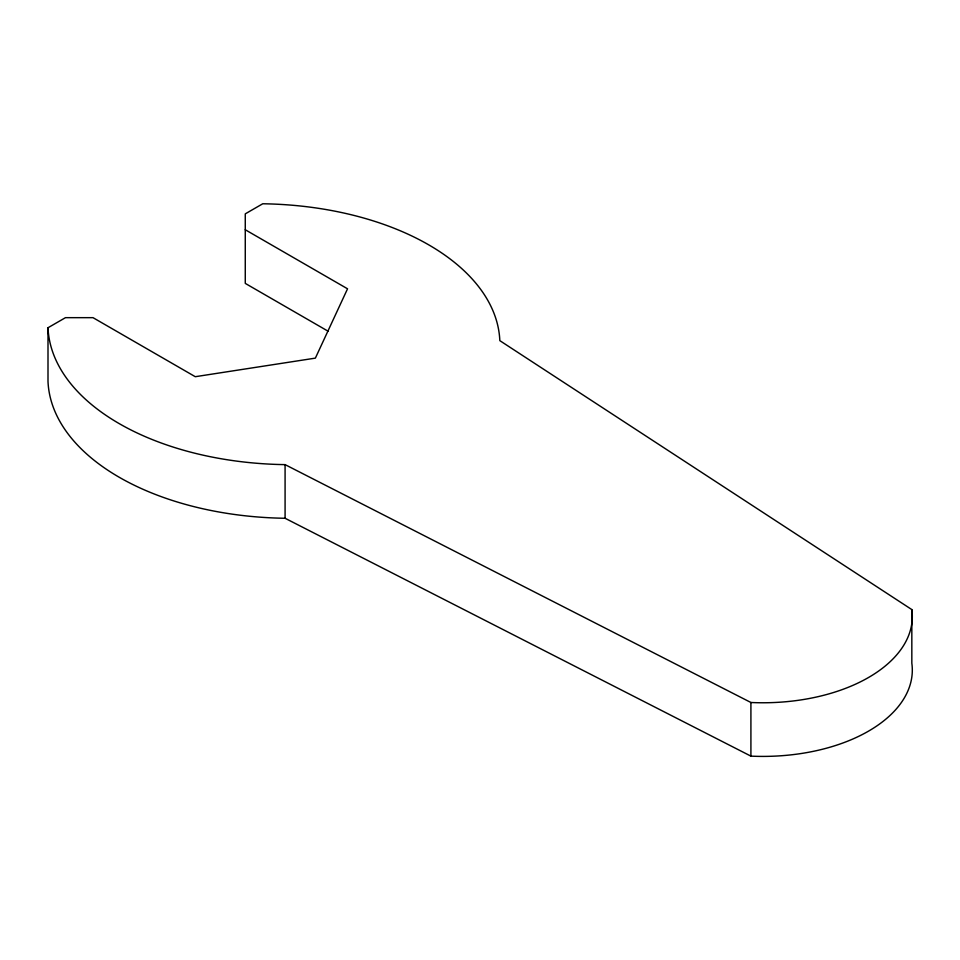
<?xml version="1.0" encoding="UTF-8"?>
<svg xmlns="http://www.w3.org/2000/svg" width="960" height="960" viewBox="0 0 960 960"><rect width="100%" height="100%" fill="white"/><g stroke="black" fill="none" stroke-linecap="round" stroke-linejoin="round"><path stroke-width="1.44" d="M328.344 331.356L245.268 283.392L245.268 213.852L262.752 203.772A243.084 140.34 0 0 1 499.824 340.644L911.832 609.588L911.832 663.228A149.46 86.292 0 0 1 750.912 756.132L285.084 518.268A243.084 140.34 0 0 1 48 381.396L48 327.744L65.484 317.664L93 317.664L195.276 376.704L315.372 358.128L347.544 288.804L245.268 229.752M48 327.744A243.084 140.34 0 0 0 285.084 464.628L750.912 702.492A149.46 86.292 0 0 0 911.832 609.588M750.912 702.492L750.912 756.132M285.084 464.628L285.084 518.268"/></g></svg>
